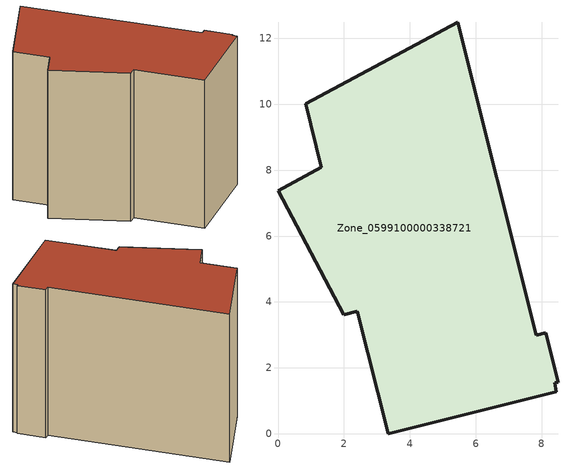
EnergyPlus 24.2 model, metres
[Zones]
Zone_0599100000338721
 floor ground (C_G): 8.39,1.55 8.45,1.28 3.34,0 2.41,3.72 1.99,3.62 0,7.38 1.32,8.08 0.84,10.01 5.45,12.49 7.84,2.99 8.12,3.06 8.49,1.57 z0
 wall outside (C_F): 1.32,8.08 0,7.38 1.99,3.62 2.41,3.72 3.34,0 8.45,1.28 8.39,1.55 8.49,1.57 8.12,3.06 7.84,2.99 5.45,12.49 0.84,10.01 1.32,8.08 z0:8.44
 roof outside (C_R): 8.49,1.57 8.12,3.06 7.84,2.99 5.45,12.49 0.84,10.01 1.32,8.08 0,7.38 1.99,3.62 2.41,3.72 3.34,0 8.45,1.28 8.39,1.55 z8.44
[BUILDING]
Pand.0599100000338721: North Axis=0; Terrain=City; Loads Convergence Tolerance Value=0.04; Temperature Convergence Tolerance Value=0.4; Solar Distribution=FullExterior; Maximum Number of Warmup Days=25; Minimum Number of Warmup Days=1
[Site:Location]
Rotterdam.The.Hague.AP_ZH_NLD Design_Conditions: Latitude=51.96; Longitude=4.45; Time Zone=1; Elevation=-4.5
[SITE:GROUNDTEMPERATURE:BUILDINGSURFACE]
18, 18, 18, 18, 18, 18, 18, 18, 18, 18, 18, 18
[MATERIAL] Thermal Absorptance=0.9; Solar Absorptance=0.7; Visible Absorptance=0.7
Name | Roughness | Thickness | Conductivity | Density | Specific Heat
G.TC.1992-2005 | MediumSmooth | 0.15 | 0.06 | 540 | 1210
F.TC.1992-2005 | Rough | 0.3 | 0.12 | 1920 | 840
R.TC.1992-2005 | MediumRough | 0.2 | 0.08 | 1500 | 1000
[CONSTRUCTION]
C_G: G.TC.1992-2005
C_F: F.TC.1992-2005
C_R: R.TC.1992-2005
[ZONE]
Zone_0599100000338721: Type=1; Multiplier=1; Ceiling Height=Autocalculate; Volume=Autocalculate; Floor Area=autocalculate; Part of Total Floor Area=Yes
[ZONEINFILTRATION:DESIGNFLOWRATE]
Infil_Zone_0599100000338721: Zone or ZoneList or Space or SpaceList=Zone_0599100000338721; Schedule=AlwaysOn; Design Flow Rate Calculation Method=Flow/Area; Flow Rate per Floor Area=0.0015; Constant Term Coefficient=1; Temperature Term Coefficient=0; Velocity Term Coefficient=0; Velocity Squared Term Coefficient=0
[HVACTEMPLATE:ZONE:IDEALLOADSAIRSYSTEM]
Zone_0599100000338721: Maximum Heating Supply Air Temperature=50; Minimum Cooling Supply Air Temperature=13; Maximum Heating Supply Air Humidity Ratio=0.0156; Minimum Cooling Supply Air Humidity Ratio=0.0077; Heating Limit=NoLimit; Cooling Limit=NoLimit; Dehumidification Control Type=ConstantSensibleHeatRatio; Cooling Sensible Heat Ratio=0.7; Dehumidification Setpoint=60; Humidification Control Type=None; Humidification Setpoint=30; Outdoor Air Method=None; Outdoor Air Flow Rate per Person=0.00944; Outdoor Air Flow Rate per Zone Floor Area=0; Outdoor Air Flow Rate per Zone=0; Demand Controlled Ventilation Type=None; Outdoor Air Economizer Type=NoEconomizer; Heat Recovery Type=None; Sensible Heat Recovery Effectiveness=0.7; Latent Heat Recovery Effectiveness=0.65
[ZONECONTROL:THERMOSTAT]
ThermostatControl_Zone_0599100000338721: Zone or ZoneList=Zone_0599100000338721; Control Type Schedule=DualSetpointControlType; Control 1=Thermostat_Zone_0599100000338721; Temperature Difference Between Cutout And Setpoint=0
[THERMOSTATSETPOINT:DUALSETPOINT]
Thermostat_Zone_0599100000338721: Heating Setpoint Temperature Schedule=HeatingSetpoint_Zone_0599100000338721; Cooling Setpoint Temperature Schedule=CoolingSetpoint_Zone_0599100000338721
[SCHEDULE:COMPACT]
HeatingSetpoint_Zone_0599100000338721: Through: 12/31, For: AllDays, Until: 24:00, 21
CoolingSetpoint_Zone_0599100000338721: Through: 12/31, For: AllDays, Until: 24:00, 24
DualSetpointControlType: Through: 12/31, For: AllDays, Until: 24:00, 4
AlwaysOn: Through: 12/31, For: AllDays, Until: 24:00, 1
